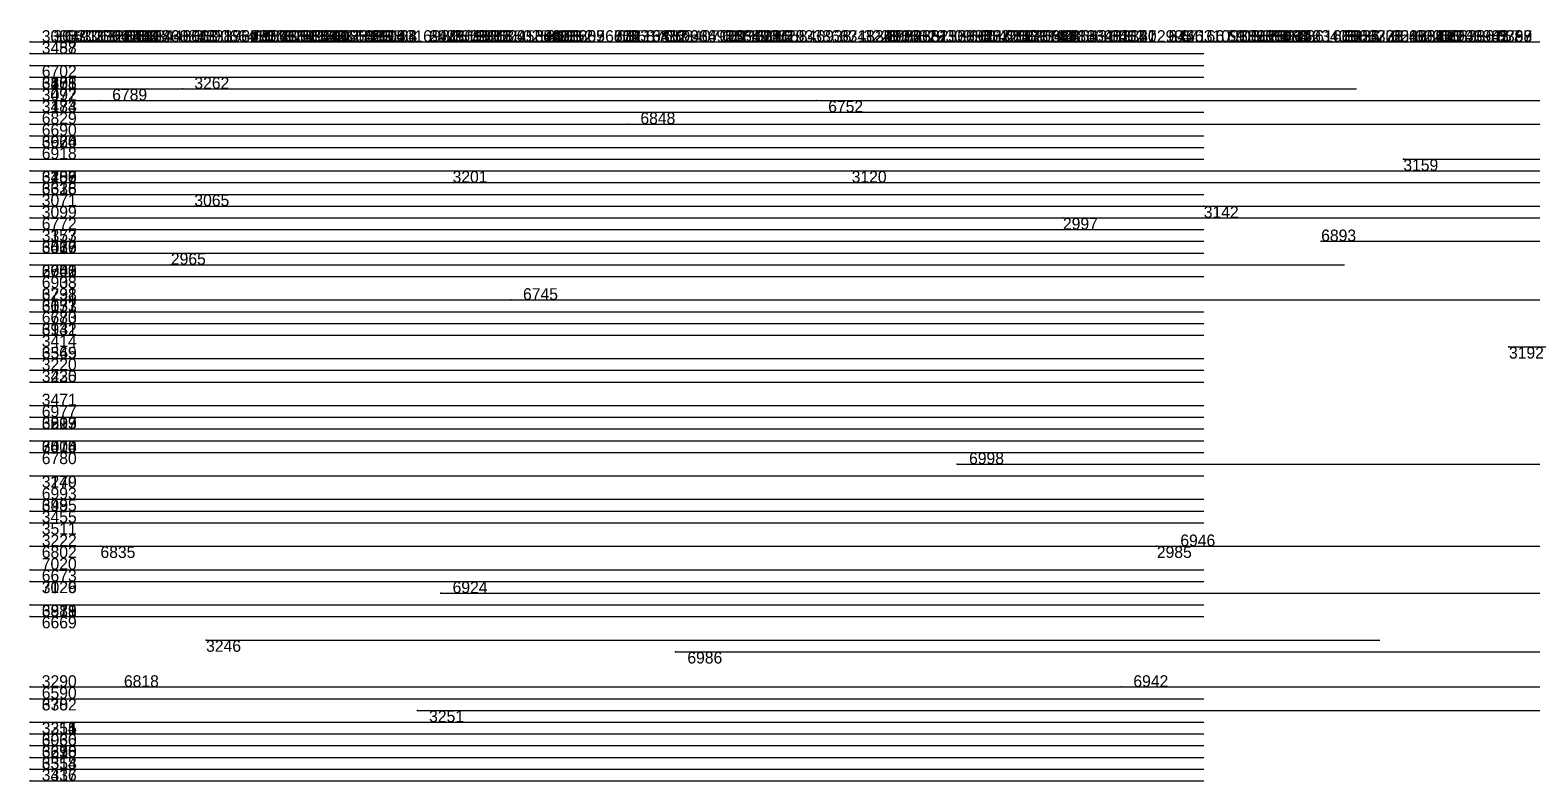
# Model space of a CAD drawing. Extents: x 0 to 1.1, y 0 to 1.
# Drawn here: x 0 to 0.128, y 0.937 to 1.001 of the extents above; entities that cross this region are included whole.
import ezdxf

# ---------------------------------------------------------------- set-up
doc = ezdxf.new("R2010")
doc.units = 0
for name, color, linetype in [('Facilities', 3, 'CONTINUOUS'), ('Normals', 1, 'CONTINUOUS'), ('Source_points', 5, 'CONTINUOUS'), ('Text', 3, 'CONTINUOUS')]:
    doc.layers.add(name, color=color, linetype=linetype)

msp = doc.modelspace()

# ---------------------------------------------------------------- linework, layer by layer
at = {"layer": 'Facilities', "color": 3}
for p in [(0, 1, 0.449), (0, 1, 0.307), (0.001, 1, 0.156), (0.002, 1, 0.208), (0.002, 1, 0.71), (0.004, 1, 0.057), (0.004, 1, 0.858), (0.005, 1, 0.025), (0.005, 1, 0.964), (0.006, 1, 0.435), (0.006, 1, 0.867), (0.007, 1, 0.238), (0.007, 1, 0.449), (0.007, 1, 0.562), (0.007, 1, 0.729), (0.008, 1, 0.125), (0.008, 1, 0.839), (0.009, 1, 0.37), (0.009, 1, 0.402), (0.009, 1, 0.592), (0.011, 1, 0.003), (0.011, 1, 0.952), (0.013, 1, 0.169), (0.013, 1, 0.944), (0.014, 1, 0.327), (0.014, 1, 0.465), (0.015, 1, 0.9), (0.017, 1, 0.163), (0.017, 1, 0.077), (0.017, 1, 0.63), (0.017, 1, 0.886), (0.018, 1, 0.431), (0.018, 1, 0.932), (0.018, 1, 0.859), (0.019, 1, 0.651), (0.019, 1, 0.884), (0.019, 1, 0.771), (0.019, 1, 0.792), (0.02, 1, 0.164), (0.02, 1, 0.405), (0.022, 1, 0.302), (0.022, 1, 0.692), (0.023, 1, 0.219), (0.023, 1, 0.613), (0.023, 1, 0.606), (0.023, 1, 0.904), (0.024, 1, 0.338), (0.024, 1, 0.416), (0.024, 1, 0.854), (0.025, 1, 0.419), (0.026, 1, 0.417), (0.026, 1, 0.714), (0.026, 1, 0.508), (0.027, 1, 0.46), (0.027, 1, 0.633), (0.027, 1, 0.656), (0.027, 1, 0.618), (0.027, 1, 0.565), (0.028, 1, 0.231), (0.028, 1, 0.843), (0.029, 1, 0.077), (0.029, 1, 0.389), (0.029, 1, 0.702), (0.029, 1, 0.791), (0.031, 1, 0.203), (0.033, 1, 0.157), (0.033, 1, 0.349), (0.034, 1, 0.161), (0.034, 1, 0.676), (0.035, 1, 0.885), (0.036, 1, 0.248), (0.036, 1, 0.573), (0.036, 1, 0.595), (0.036, 1, 0.948), (0.037, 1, 0.241), (0.038, 1, 0.286), (0.038, 1, 0.749), (0.038, 1, 0.576), (0.039, 1, 0.246), (0.04, 1, 0.223), (0.042, 1, 0.071), (0.042, 1, 0.383), (0.042, 1, 0.779), (0.043, 1, 0.13), (0.043, 1, 0.494), (0.044, 1, 0.564), (0.045, 1, 0.178), (0.045, 1, 0.335), (0.045, 1, 0.529), (0.045, 1, 0.713), (0.048, 1, 0.517), (0.048, 1, 0.888), (0.049, 1, 0.954), (0.049, 1, 0.933), (0.049, 1, 0.857), (0.05, 1, 0.62), (0.051, 1, 0.095), (0.052, 1, 0.371), (0.052, 1, 0.794), (0.053, 1, 0.515), (0.054, 1, 0.732), (0.055, 1, 0.939), (0.056, 1, 0.501), (0.056, 1, 0.408), (0.057, 1, 0.514), (0.058, 1, 0.817), (0.058, 1, 0.976), (0.059, 1, 0.529), (0.059, 1, 0.523), (0.06, 1, 0.496), (0.06, 1, 0.528), (0.06, 1, 0.705), (0.061, 1, 0.204), (0.061, 1, 0.34), (0.061, 1, 0.362), (0.061, 1, 0.701), (0.062, 1, 0.108), (0.063, 1, 0.037), (0.063, 1, 0.518), (0.064, 1, 0.601), (0.065, 1, 0.377), (0.066, 1, 0.876), (0.068, 1, 0.64), (0.069, 1, 0.315), (0.071, 1, 0.101), (0.071, 1, 0.05), (0.071, 1, 0.014), (0.072, 1, 0.143), (0.072, 1, 0.482), (0.072, 1, 0.815), (0.073, 1, 0.052), (0.073, 1, 0.784), (0.073, 1, 0.84), (0.074, 1, 0.318), (0.074, 1, 0.6), (0.075, 1, 0.438), (0.075, 1, 0.658), (0.076, 1, 0.487), (0.077, 1, 0.072), (0.078, 1, 0.327), (0.078, 1, 0.664), (0.079, 1, 0.976), (0.08, 1, 0.629), (0.081, 1, 0.459), (0.081, 1, 0.531), (0.082, 1, 0.767), (0.082, 1, 0.944), (0.083, 1, 0.567), (0.083, 1, 0.62), (0.083, 1, 0.746), (0.083, 1, 0.945), (0.083, 1, 0.875), (0.084, 1, 0.975), (0.085, 1, 0.868), (0.086, 1, 0.237), (0.087, 1, 0.361), (0.087, 1, 0.254), (0.087, 1, 0.319), (0.087, 1, 0.508), (0.087, 1, 0.762), (0.089, 1, 0.732), (0.09, 1, 0.333), (0.091, 1, 0.205), (0.091, 1, 0.44), (0.092, 1, 0.064), (0.092, 1, 0.594), (0.092, 1, 0.7), (0.093, 1, 0.175), (0.093, 1, 0.388), (0.095, 1, 0.138), (0.097, 1, 0.498), (0.097, 1, 0.585), (0.097, 1, 0.947), (0.099, 1, 0.155), (0.1, 1, 0.952), (0.101, 1, 0.788), (0.102, 1, 0.1), (0.102, 1, 0.845), (0.103, 1, 0.414), (0.103, 1, 0.641), (0.103, 1, 0.571), (0.104, 1, 0.057), (0.104, 1, 0.35), (0.105, 1, 0.189), (0.105, 1, 0.155), (0.105, 1, 0.89), (0.106, 1, 0.471), (0.106, 1, 0.458), (0.107, 1, 0.462), (0.108, 1, 0.777), (0.109, 1, 0.32), (0.11, 1, 0.65), (0.11, 1, 0.83), (0.111, 1, 0.37), (0.111, 1, 0.972), (0.112, 1, 0.357), (0.113, 1, 0.86), (0.114, 1, 0.161), (0.114, 1, 0.494), (0.114, 1, 0.561), (0.115, 1, 0.047), (0.116, 1, 0.202), (0.116, 1, 0.027), (0.116, 1, 0.736), (0.117, 1, 0.108), (0.118, 1, 0.433), (0.118, 1, 0.511), (0.118, 1, 0.8), (0.118, 1, 0.819), (0.119, 1, 0.023), (0.119, 1, 0.531), (0.119, 1, 0.843), (0.12, 1, 0.699), (0.12, 1, 0.976), (0.12, 1, 0.939), (0.121, 1, 0.549), (0.122, 1, 0.994), (0.123, 1, 0.267), (0.123, 1, 0.325), (0.124, 1, 0.326), (0.124, 1, 0.915), (0.124, 1, 0.788), (0.125, 1, 0.283), (0.127, 1, 0.982), (0, 0.999, 0.412), (0, 0.998, 0.742), (0, 0.997, 0.174), (0, 0.997, 0.108), (0, 0.997, 0.38), (0, 0.997, 0.53), (0, 0.997, 0.54), (0, 0.996, 0.232), (0.013, 0.996), (0, 0.995, 0.332), (0, 0.995, 0.399), (0.006, 0.995, 1), (0.067, 0.995, 1), (0, 0.994, 0.114), (0, 0.993, 0.614), (0, 0.993, 0.865), (0.051, 0.993, 1), (0, 0.992, 0.015), (0, 0.992, 0.609), (0, 0.991, 0.903), (0, 0.99, 0.771), (0.117, 0.99), (0, 0.989, 0.2), (0, 0.989, 0.466), (0, 0.989, 0.877), (0, 0.988, 0.23), (0, 0.988, 0.51), (0.036, 0.988), (0.07, 0.989), (0, 0.987, 0.33), (0, 0.987, 0.435), (0, 0.986, 0.209), (0, 0.986, 0.232), (0.014, 0.986), (0.1, 0.986), (0, 0.985, 0.825), (0, 0.984, 0.149), (0.088, 0.985), (0, 0.983, 0.474), (0, 0.983, 0.522), (0.11, 0.983, 1), (0, 0.982, 0.204), (0, 0.982, 0.399), (0, 0.982, 0.368), (0, 0.981, 0.221), (0, 0.981, 0.052), (0, 0.981, 0.517), (0, 0.981, 0.866), (0.012, 0.981), (0, 0.98, 0.534), (0, 0.98, 0.86), (0, 0.98, 0.911), (0, 0.98, 0.984), (0, 0.978, 0.112), (0, 0.978, 0.104), (0, 0.978, 0.855), (0.041, 0.978, 1), (0, 0.977, 0.028), (0, 0.977, 0.056), (0, 0.977, 0.585), (0, 0.977, 0.932), (0, 0.977, 0.868), (0, 0.976, 0.209), (0, 0.976, 0.526), (0, 0.976, 0.802), (0, 0.975, 0.311), (0.126, 0.974), (0, 0.973, 0.366), (0, 0.973, 0.699), (0, 0.972, 0.187), (0, 0.972, 0.192), (0, 0.971, 0.477), (0, 0.969, 0.501), (0, 0.969, 0.8), (0, 0.968, 0.755), (0, 0.967, 0.321), (0, 0.967, 0.843), (0, 0.967, 0.885), (0, 0.966, 0.82), (0, 0.965, 0.504), (0, 0.965, 0.312), (0, 0.965, 0.743), (0, 0.965, 0.857), (0.079, 0.964, 1), (0, 0.963, 0.158), (0, 0.963, 0.125), (0, 0.961, 0.391), (0, 0.961, 0.997), (0, 0.96, 0.397), (0, 0.96, 0.825), (0, 0.959, 0.447), (0, 0.957, 0.011), (0, 0.957, 0.999), (0.006, 0.957, 1), (0.096, 0.957), (0.098, 0.957, 1), (0, 0.955, 0.549), (0, 0.955, 0.857), (0, 0.954, 0.092), (0, 0.954, 0.836), (0.035, 0.953, 1), (0, 0.952, 0.957), (0, 0.952, 0.853), (0, 0.952, 0.779), (0, 0.951, 0.371), (0, 0.951, 0.691), (0.015, 0.949), (0.055, 0.948, 1), (0, 0.945, 0.241), (0, 0.945, 0.663), (0.008, 0.945, 1), (0.093, 0.945, 1), (0, 0.944, 0.486), (0, 0.944, 0.979), (0, 0.942, 0.156), (0, 0.942, 0.204), (0.033, 0.943), (0, 0.941, 0.192), (0, 0.941, 0.287), (0, 0.94, 0.318), (0, 0.94, 0.415), (0, 0.94, 0.736), (0, 0.94, 0.851), (0, 0.939, 0.128), (0, 0.938, 0.345), (0, 0.938, 0.691), (0, 0.937, 0.461), (0, 0.937, 0.487)]:
    msp.add_point(p, dxfattribs=at)
at = {"layer": 'Normals', "color": 1}
for p, q in [((0, 1, 0.449), (0.1, 1, 0.449)), ((0, 1, 0.307), (0.1, 1, 0.307)), ((0.001, 1, 0.156), (0.101, 1, 0.156)), ((0.002, 1, 0.208), (0.102, 1, 0.208)), ((0.002, 1, 0.71), (0.102, 1, 0.71)), ((0.004, 1, 0.057), (0.104, 1, 0.057)), ((0.004, 1, 0.858), (0.104, 1, 0.858)), ((0.005, 1, 0.025), (0.105, 1, 0.025)), ((0.005, 1, 0.964), (0.105, 1, 0.964)), ((0.006, 1, 0.435), (0.106, 1, 0.435)), ((0.006, 1, 0.867), (0.106, 1, 0.867)), ((0.007, 1, 0.238), (0.107, 1, 0.238)), ((0.007, 1, 0.449), (0.108, 1, 0.449)), ((0.007, 1, 0.562), (0.107, 1, 0.562)), ((0.007, 1, 0.729), (0.107, 1, 0.729)), ((0.008, 1, 0.125), (0.108, 1, 0.125)), ((0.008, 1, 0.839), (0.108, 1, 0.839)), ((0.009, 1, 0.37), (0.11, 1, 0.37)), ((0.009, 1, 0.402), (0.109, 1, 0.402)), ((0.009, 1, 0.592), (0.109, 1, 0.592)), ((0.011, 1, 0.003), (0.111, 1, 0.003)), ((0.011, 1, 0.952), (0.111, 1, 0.952)), ((0.013, 1, 0.169), (0.113, 1, 0.169)), ((0.013, 1, 0.944), (0.113, 1, 0.944)), ((0.014, 1, 0.327), (0.114, 1, 0.327)), ((0.014, 1, 0.465), (0.114, 1, 0.465)), ((0.015, 1, 0.9), (0.115, 1, 0.9)), ((0.017, 1, 0.163), (0.117, 1, 0.163)), ((0.017, 1, 0.077), (0.117, 1, 0.077)), ((0.017, 1, 0.63), (0.117, 1, 0.63)), ((0.017, 1, 0.886), (0.117, 1, 0.886)), ((0.018, 1, 0.431), (0.118, 1, 0.431)), ((0.018, 1, 0.932), (0.118, 1, 0.932)), ((0.018, 1, 0.859), (0.119, 1, 0.859)), ((0.019, 1, 0.651), (0.119, 1, 0.651)), ((0.019, 1, 0.884), (0.119, 1, 0.884)), ((0.019, 1, 0.771), (0.119, 1, 0.771)), ((0.019, 1, 0.792), (0.119, 1, 0.792)), ((0.02, 1, 0.164), (0.12, 1, 0.164)), ((0.02, 1, 0.405), (0.12, 1, 0.405)), ((0.022, 1, 0.302), (0.122, 1, 0.302)), ((0.022, 1, 0.692), (0.122, 1, 0.692)), ((0.023, 1, 0.219), (0.123, 1, 0.219)), ((0.023, 1, 0.613), (0.123, 1, 0.613)), ((0.023, 1, 0.606), (0.123, 1, 0.606)), ((0.023, 1, 0.904), (0.123, 1, 0.904)), ((0.024, 1, 0.338), (0.124, 1, 0.338)), ((0.024, 1, 0.416), (0.123, 1, 0.416)), ((0.024, 1, 0.854), (0.124, 1, 0.854)), ((0.025, 1, 0.419), (0.125, 1, 0.419)), ((0.026, 1, 0.417), (0.126, 1, 0.417)), ((0.026, 1, 0.714), (0.126, 1, 0.714)), ((0.026, 1, 0.508), (0.126, 1, 0.508)), ((0.027, 1, 0.46), (0.127, 1, 0.46)), ((0.027, 1, 0.633), (0.127, 1, 0.633)), ((0.027, 1, 0.656), (0.127, 1, 0.656)), ((0.027, 1, 0.618), (0.127, 1, 0.618)), ((0.027, 1, 0.565), (0.127, 1, 0.565)), ((0.028, 1, 0.231), (0.128, 1, 0.231)), ((0.028, 1, 0.843), (0.128, 1, 0.843)), ((0.029, 1, 0.077), (0.129, 1, 0.077)), ((0.029, 1, 0.389), (0.129, 1, 0.389)), ((0.029, 1, 0.702), (0.129, 1, 0.702)), ((0.029, 1, 0.791), (0.129, 1, 0.791)), ((0.031, 1, 0.203), (0.131, 1, 0.203)), ((0.033, 1, 0.157), (0.133, 1, 0.157)), ((0.033, 1, 0.349), (0.133, 1, 0.349)), ((0.034, 1, 0.161), (0.134, 1, 0.161)), ((0.034, 1, 0.676), (0.134, 1, 0.676)), ((0.035, 1, 0.885), (0.135, 1, 0.885)), ((0.036, 1, 0.248), (0.136, 1, 0.248)), ((0.036, 1, 0.573), (0.136, 1, 0.573)), ((0.036, 1, 0.595), (0.136, 1, 0.595)), ((0.036, 1, 0.948), (0.137, 1, 0.948)), ((0.037, 1, 0.241), (0.137, 1, 0.241)), ((0.038, 1, 0.286), (0.138, 1, 0.286)), ((0.038, 1, 0.749), (0.138, 1, 0.749)), ((0.038, 1, 0.576), (0.138, 1, 0.576)), ((0.039, 1, 0.246), (0.139, 1, 0.246)), ((0.04, 1, 0.223), (0.14, 1, 0.223)), ((0.042, 1, 0.071), (0.142, 1, 0.071)), ((0.042, 1, 0.383), (0.142, 1, 0.383)), ((0.042, 1, 0.779), (0.142, 1, 0.779)), ((0.043, 1, 0.13), (0.143, 1, 0.13)), ((0.043, 1, 0.494), (0.144, 1, 0.494)), ((0.044, 1, 0.564), (0.144, 1, 0.564)), ((0.045, 1, 0.178), (0.145, 1, 0.178)), ((0.045, 1, 0.335), (0.145, 1, 0.335)), ((0.045, 1, 0.529), (0.145, 1, 0.529)), ((0.045, 1, 0.713), (0.145, 1, 0.713)), ((0.048, 1, 0.517), (0.148, 1, 0.517)), ((0.048, 1, 0.888), (0.148, 1, 0.888)), ((0.049, 1, 0.954), (0.149, 1, 0.954)), ((0.049, 1, 0.933), (0.149, 1, 0.933)), ((0.049, 1, 0.857), (0.149, 1, 0.857)), ((0.05, 1, 0.62), (0.15, 1, 0.62)), ((0.051, 1, 0.095), (0.151, 1, 0.095)), ((0.052, 1, 0.371), (0.152, 1, 0.371)), ((0.052, 1, 0.794), (0.152, 1, 0.794)), ((0.053, 1, 0.515), (0.153, 1, 0.515)), ((0.054, 1, 0.732), (0.154, 1, 0.732)), ((0.055, 1, 0.939), (0.155, 1, 0.939)), ((0.056, 1, 0.501), (0.156, 1, 0.501)), ((0.056, 1, 0.408), (0.156, 1, 0.408)), ((0.057, 1, 0.514), (0.157, 1, 0.514)), ((0.058, 1, 0.817), (0.158, 1, 0.817)), ((0.058, 1, 0.976), (0.158, 1, 0.976)), ((0.059, 1, 0.529), (0.159, 1, 0.529)), ((0.059, 1, 0.523), (0.159, 1, 0.523)), ((0.06, 1, 0.496), (0.16, 1, 0.496)), ((0.06, 1, 0.528), (0.16, 1, 0.528)), ((0.06, 1, 0.705), (0.16, 1, 0.705)), ((0.061, 1, 0.204), (0.162, 1, 0.204)), ((0.061, 1, 0.34), (0.161, 1, 0.34)), ((0.061, 1, 0.362), (0.161, 1, 0.362)), ((0.061, 1, 0.701), (0.161, 1, 0.701)), ((0.062, 1, 0.108), (0.162, 1, 0.108)), ((0.063, 1, 0.037), (0.163, 1, 0.037)), ((0.063, 1, 0.518), (0.163, 1, 0.518)), ((0.064, 1, 0.601), (0.164, 1, 0.601)), ((0.065, 1, 0.377), (0.165, 1, 0.377)), ((0.066, 1, 0.876), (0.166, 1, 0.876)), ((0.068, 1, 0.64), (0.168, 1, 0.64)), ((0.069, 1, 0.315), (0.169, 1, 0.315)), ((0.071, 1, 0.101), (0.171, 1, 0.101)), ((0.071, 1, 0.05), (0.171, 1, 0.05)), ((0.071, 1, 0.014), (0.171, 1, 0.014)), ((0.072, 1, 0.143), (0.172, 1, 0.143)), ((0.072, 1, 0.482), (0.172, 1, 0.482)), ((0.072, 1, 0.815), (0.172, 1, 0.815)), ((0.073, 1, 0.052), (0.173, 1, 0.052)), ((0.073, 1, 0.784), (0.173, 1, 0.784)), ((0.073, 1, 0.84), (0.173, 1, 0.84)), ((0.074, 1, 0.318), (0.174, 1, 0.318)), ((0.074, 1, 0.6), (0.174, 1, 0.6)), ((0.075, 1, 0.438), (0.175, 1, 0.438)), ((0.075, 1, 0.658), (0.175, 1, 0.658)), ((0.076, 1, 0.487), (0.176, 1, 0.487)), ((0.077, 1, 0.072), (0.177, 1, 0.072)), ((0.078, 1, 0.327), (0.178, 1, 0.327)), ((0.078, 1, 0.664), (0.178, 1, 0.664)), ((0.079, 1, 0.976), (0.179, 1, 0.976)), ((0.08, 1, 0.629), (0.18, 1, 0.629)), ((0.081, 1, 0.459), (0.181, 1, 0.459)), ((0.081, 1, 0.531), (0.181, 1, 0.531)), ((0.082, 1, 0.767), (0.182, 1, 0.767)), ((0.082, 1, 0.944), (0.182, 1, 0.944)), ((0.083, 1, 0.567), (0.183, 1, 0.567)), ((0.083, 1, 0.62), (0.183, 1, 0.62)), ((0.083, 1, 0.746), (0.183, 1, 0.746)), ((0.083, 1, 0.945), (0.183, 1, 0.945)), ((0.083, 1, 0.875), (0.183, 1, 0.875)), ((0.084, 1, 0.975), (0.184, 1, 0.975)), ((0.085, 1, 0.868), (0.185, 1, 0.868)), ((0.086, 1, 0.237), (0.186, 1, 0.237)), ((0.087, 1, 0.361), (0.187, 1, 0.361)), ((0.087, 1, 0.254), (0.187, 1, 0.254)), ((0.087, 1, 0.319), (0.187, 1, 0.319)), ((0.087, 1, 0.508), (0.187, 1, 0.508)), ((0.087, 1, 0.762), (0.187, 1, 0.762)), ((0.089, 1, 0.732), (0.19, 1, 0.732)), ((0.09, 1, 0.333), (0.19, 1, 0.333)), ((0.091, 1, 0.205), (0.191, 1, 0.205)), ((0.091, 1, 0.44), (0.191, 1, 0.44)), ((0.092, 1, 0.064), (0.192, 1, 0.064)), ((0.092, 1, 0.594), (0.192, 1, 0.594)), ((0.092, 1, 0.7), (0.192, 1, 0.7)), ((0.093, 1, 0.175), (0.193, 1, 0.175)), ((0.093, 1, 0.388), (0.193, 1, 0.388)), ((0.095, 1, 0.138), (0.195, 1, 0.138)), ((0.097, 1, 0.498), (0.197, 1, 0.498)), ((0.097, 1, 0.585), (0.197, 1, 0.585)), ((0.097, 1, 0.947), (0.197, 1, 0.947)), ((0.099, 1, 0.155), (0.199, 1, 0.155)), ((0.1, 1, 0.952), (0.2, 1, 0.952)), ((0.101, 1, 0.788), (0.201, 1, 0.788)), ((0.102, 1, 0.1), (0.202, 1, 0.1)), ((0.102, 1, 0.845), (0.202, 1, 0.845)), ((0.103, 1, 0.414), (0.203, 1, 0.414)), ((0.103, 1, 0.641), (0.203, 1, 0.641)), ((0.103, 1, 0.571), (0.203, 1, 0.571)), ((0.104, 1, 0.057), (0.204, 1, 0.057)), ((0.104, 1, 0.35), (0.205, 1, 0.35)), ((0.105, 1, 0.189), (0.205, 1, 0.189)), ((0.105, 1, 0.155), (0.205, 1, 0.155)), ((0.105, 1, 0.89), (0.206, 1, 0.89)), ((0.106, 1, 0.471), (0.206, 1, 0.471)), ((0.106, 1, 0.458), (0.207, 1, 0.458)), ((0.107, 1, 0.462), (0.207, 1, 0.462)), ((0.108, 1, 0.777), (0.208, 1, 0.777)), ((0.109, 1, 0.32), (0.209, 1, 0.32)), ((0.11, 1, 0.65), (0.21, 1, 0.65)), ((0.11, 1, 0.83), (0.21, 1, 0.83)), ((0.111, 1, 0.37), (0.211, 1, 0.37)), ((0.111, 1, 0.972), (0.211, 1, 0.972)), ((0.112, 1, 0.357), (0.212, 1, 0.357)), ((0.113, 1, 0.86), (0.213, 1, 0.86)), ((0.114, 1, 0.161), (0.214, 1, 0.161)), ((0.114, 1, 0.494), (0.214, 1, 0.494)), ((0.114, 1, 0.561), (0.214, 1, 0.561)), ((0.115, 1, 0.047), (0.215, 1, 0.047)), ((0.116, 1, 0.202), (0.216, 1, 0.202)), ((0.116, 1, 0.027), (0.216, 1, 0.027)), ((0.116, 1, 0.736), (0.216, 1, 0.736)), ((0.117, 1, 0.108), (0.217, 1, 0.108)), ((0.118, 1, 0.433), (0.218, 1, 0.433)), ((0.118, 1, 0.511), (0.218, 1, 0.511)), ((0.118, 1, 0.8), (0.218, 1, 0.8)), ((0.118, 1, 0.819), (0.218, 1, 0.819)), ((0.119, 1, 0.023), (0.219, 1, 0.023)), ((0.119, 1, 0.531), (0.219, 1, 0.531)), ((0.119, 1, 0.843), (0.219, 1, 0.843)), ((0.12, 1, 0.699), (0.22, 1, 0.699)), ((0.12, 1, 0.976), (0.22, 1, 0.976)), ((0.12, 1, 0.939), (0.22, 1, 0.939)), ((0.121, 1, 0.549), (0.221, 1, 0.549)), ((0.122, 1, 0.994), (0.222, 1, 0.994)), ((0.123, 1, 0.267), (0.223, 1, 0.267)), ((0.123, 1, 0.325), (0.223, 1, 0.325)), ((0.124, 1, 0.326), (0.224, 1, 0.326)), ((0.124, 1, 0.915), (0.224, 1, 0.915)), ((0.124, 1, 0.788), (0.224, 1, 0.788)), ((0.125, 1, 0.283), (0.225, 1, 0.283)), ((0.127, 1, 0.982), (0.227, 1, 0.982)), ((0, 0.999, 0.412), (0.1, 0.999, 0.412)), ((0, 0.998, 0.742), (0.1, 0.998, 0.742)), ((0, 0.997, 0.174), (0.1, 0.997, 0.174)), ((0, 0.997, 0.108), (0.1, 0.997, 0.108)), ((0, 0.997, 0.38), (0.1, 0.997, 0.38)), ((0, 0.997, 0.53), (0.1, 0.997, 0.53)), ((0, 0.997, 0.54), (0.1, 0.997, 0.54)), ((0, 0.996, 0.232), (0.1, 0.996, 0.232)), ((0.013, 0.996), (0.113, 0.996)), ((0, 0.995, 0.332), (0.1, 0.995, 0.332)), ((0, 0.995, 0.399), (0.1, 0.995, 0.399)), ((0.006, 0.995, 1), (0.106, 0.995, 1)), ((0.067, 0.995, 1), (0.167, 0.995, 1)), ((0, 0.994, 0.114), (0.1, 0.994, 0.114)), ((0, 0.993, 0.614), (0.1, 0.993, 0.614)), ((0, 0.993, 0.865), (0.1, 0.993, 0.865)), ((0.051, 0.993, 1), (0.151, 0.993, 1)), ((0, 0.992, 0.015), (0.1, 0.992, 0.015)), ((0, 0.992, 0.609), (0.1, 0.992, 0.609)), ((0, 0.991, 0.903), (0.1, 0.991, 0.903)), ((0, 0.99, 0.771), (0.1, 0.99, 0.771)), ((0.117, 0.99), (0.217, 0.99)), ((0, 0.989, 0.2), (0.1, 0.989, 0.2)), ((0, 0.989, 0.466), (0.1, 0.989, 0.466)), ((0, 0.989, 0.877), (0.1, 0.989, 0.877)), ((0, 0.988, 0.23), (0.1, 0.988, 0.23)), ((0, 0.988, 0.51), (0.1, 0.988, 0.51)), ((0.036, 0.988), (0.136, 0.988)), ((0.07, 0.989), (0.17, 0.989)), ((0, 0.987, 0.33), (0.1, 0.987, 0.33)), ((0, 0.987, 0.435), (0.1, 0.987, 0.435)), ((0, 0.986, 0.209), (0.1, 0.986, 0.209)), ((0, 0.986, 0.232), (0.1, 0.986, 0.232)), ((0.014, 0.986), (0.114, 0.986)), ((0.1, 0.986), (0.2, 0.986)), ((0, 0.985, 0.825), (0.1, 0.985, 0.825)), ((0, 0.984, 0.149), (0.1, 0.984, 0.149)), ((0.088, 0.985), (0.188, 0.985)), ((0, 0.983, 0.474), (0.1, 0.983, 0.474)), ((0, 0.983, 0.522), (0.1, 0.983, 0.522)), ((0.11, 0.983, 1), (0.21, 0.983, 1)), ((0, 0.982, 0.204), (0.1, 0.982, 0.204)), ((0, 0.982, 0.399), (0.1, 0.982, 0.399)), ((0, 0.982, 0.368), (0.1, 0.982, 0.368)), ((0, 0.981, 0.221), (0.1, 0.981, 0.221)), ((0, 0.981, 0.052), (0.1, 0.981, 0.052)), ((0, 0.981, 0.517), (0.1, 0.981, 0.517)), ((0, 0.981, 0.866), (0.1, 0.981, 0.866)), ((0.012, 0.981), (0.112, 0.981)), ((0, 0.98, 0.534), (0.1, 0.98, 0.534)), ((0, 0.98, 0.86), (0.1, 0.98, 0.86)), ((0, 0.98, 0.911), (0.1, 0.98, 0.911)), ((0, 0.98, 0.984), (0.1, 0.98, 0.984)), ((0, 0.978, 0.112), (0.1, 0.978, 0.112)), ((0, 0.978, 0.104), (0.1, 0.978, 0.104)), ((0, 0.978, 0.855), (0.1, 0.978, 0.855)), ((0.041, 0.978, 1), (0.141, 0.978, 1)), ((0, 0.977, 0.028), (0.1, 0.977, 0.028)), ((0, 0.977, 0.056), (0.1, 0.977, 0.056)), ((0, 0.977, 0.585), (0.1, 0.977, 0.585)), ((0, 0.977, 0.932), (0.1, 0.977, 0.932)), ((0, 0.977, 0.868), (0.1, 0.977, 0.868)), ((0, 0.976, 0.209), (0.1, 0.976, 0.209)), ((0, 0.976, 0.526), (0.1, 0.976, 0.526)), ((0, 0.976, 0.802), (0.1, 0.976, 0.802)), ((0, 0.975, 0.311), (0.1, 0.975, 0.311)), ((0.126, 0.974), (0.226, 0.974)), ((0, 0.973, 0.366), (0.1, 0.973, 0.366)), ((0, 0.973, 0.699), (0.1, 0.973, 0.699)), ((0, 0.972, 0.187), (0.1, 0.972, 0.187)), ((0, 0.972, 0.192), (0.1, 0.972, 0.192)), ((0, 0.971, 0.477), (0.1, 0.971, 0.477)), ((0, 0.969, 0.501), (0.1, 0.969, 0.501)), ((0, 0.969, 0.8), (0.1, 0.969, 0.8)), ((0, 0.968, 0.755), (0.1, 0.968, 0.755)), ((0, 0.967, 0.321), (0.1, 0.967, 0.321)), ((0, 0.967, 0.843), (0.1, 0.967, 0.843)), ((0, 0.967, 0.885), (0.1, 0.967, 0.885)), ((0, 0.966, 0.82), (0.1, 0.966, 0.82)), ((0, 0.965, 0.504), (0.1, 0.965, 0.504)), ((0, 0.965, 0.312), (0.1, 0.965, 0.312)), ((0, 0.965, 0.743), (0.1, 0.965, 0.743)), ((0, 0.965, 0.857), (0.1, 0.965, 0.857)), ((0.079, 0.964, 1), (0.179, 0.964, 1)), ((0, 0.963, 0.158), (0.1, 0.963, 0.158)), ((0, 0.963, 0.125), (0.1, 0.963, 0.125)), ((0, 0.961, 0.391), (0.1, 0.961, 0.391)), ((0, 0.961, 0.997), (0.1, 0.961, 0.997)), ((0, 0.96, 0.397), (0.1, 0.96, 0.397)), ((0, 0.96, 0.825), (0.1, 0.96, 0.825)), ((0, 0.959, 0.447), (0.1, 0.959, 0.447)), ((0, 0.957, 0.011), (0.1, 0.957, 0.011)), ((0, 0.957, 0.999), (0.1, 0.957, 0.999)), ((0.006, 0.957, 1), (0.106, 0.957, 1)), ((0.096, 0.957), (0.196, 0.957)), ((0.098, 0.957, 1), (0.198, 0.957, 1)), ((0, 0.955, 0.549), (0.1, 0.955, 0.549)), ((0, 0.955, 0.857), (0.1, 0.955, 0.857)), ((0, 0.954, 0.092), (0.1, 0.954, 0.092)), ((0, 0.954, 0.836), (0.1, 0.954, 0.836)), ((0.035, 0.953, 1), (0.135, 0.953, 1)), ((0, 0.952, 0.957), (0.1, 0.952, 0.957)), ((0, 0.952, 0.853), (0.1, 0.952, 0.853)), ((0, 0.952, 0.779), (0.1, 0.952, 0.779)), ((0, 0.951, 0.371), (0.1, 0.951, 0.371)), ((0, 0.951, 0.691), (0.1, 0.951, 0.691)), ((0.015, 0.949), (0.115, 0.949)), ((0.055, 0.948, 1), (0.155, 0.948, 1)), ((0, 0.945, 0.241), (0.1, 0.945, 0.241)), ((0, 0.945, 0.663), (0.1, 0.945, 0.663)), ((0.008, 0.945, 1), (0.108, 0.945, 1)), ((0.093, 0.945, 1), (0.193, 0.945, 1)), ((0, 0.944, 0.486), (0.1, 0.944, 0.486)), ((0, 0.944, 0.979), (0.1, 0.944, 0.979)), ((0, 0.942, 0.156), (0.1, 0.942, 0.156)), ((0, 0.942, 0.204), (0.1, 0.942, 0.204)), ((0.033, 0.943), (0.133, 0.943)), ((0, 0.941, 0.192), (0.1, 0.941, 0.192)), ((0, 0.941, 0.287), (0.1, 0.941, 0.287)), ((0, 0.94, 0.318), (0.1, 0.94, 0.318)), ((0, 0.94, 0.415), (0.1, 0.94, 0.415)), ((0, 0.94, 0.736), (0.1, 0.94, 0.736)), ((0, 0.94, 0.851), (0.1, 0.94, 0.851)), ((0, 0.939, 0.128), (0.1, 0.939, 0.128)), ((0, 0.938, 0.345), (0.1, 0.938, 0.345)), ((0, 0.938, 0.691), (0.1, 0.938, 0.691)), ((0, 0.937, 0.461), (0.1, 0.937, 0.461)), ((0, 0.937, 0.487), (0.1, 0.937, 0.487))]:
    msp.add_line(p, q, dxfattribs=at)
at = {"layer": 'Source_points', "color": 5}
for p in [(0, 1, 0.449), (0, 1, 0.307), (0.001, 1, 0.156), (0.002, 1, 0.208), (0.002, 1, 0.71), (0.004, 1, 0.057), (0.004, 1, 0.858), (0.005, 1, 0.025), (0.005, 1, 0.964), (0.006, 1, 0.435), (0.006, 1, 0.867), (0.007, 1, 0.238), (0.007, 1, 0.449), (0.007, 1, 0.562), (0.007, 1, 0.729), (0.008, 1, 0.125), (0.008, 1, 0.839), (0.009, 1, 0.37), (0.009, 1, 0.402), (0.009, 1, 0.592), (0.011, 1, 0.003), (0.011, 1, 0.952), (0.013, 1, 0.169), (0.013, 1, 0.944), (0.014, 1, 0.327), (0.014, 1, 0.465), (0.015, 1, 0.9), (0.017, 1, 0.163), (0.017, 1, 0.077), (0.017, 1, 0.63), (0.017, 1, 0.886), (0.018, 1, 0.431), (0.018, 1, 0.932), (0.018, 1, 0.859), (0.019, 1, 0.651), (0.019, 1, 0.884), (0.019, 1, 0.771), (0.019, 1, 0.792), (0.02, 1, 0.164), (0.02, 1, 0.405), (0.022, 1, 0.302), (0.022, 1, 0.692), (0.023, 1, 0.219), (0.023, 1, 0.613), (0.023, 1, 0.606), (0.023, 1, 0.904), (0.024, 1, 0.338), (0.024, 1, 0.416), (0.024, 1, 0.854), (0.025, 1, 0.419), (0.026, 1, 0.417), (0.026, 1, 0.714), (0.026, 1, 0.508), (0.027, 1, 0.46), (0.027, 1, 0.633), (0.027, 1, 0.656), (0.027, 1, 0.618), (0.027, 1, 0.565), (0.028, 1, 0.231), (0.028, 1, 0.843), (0.029, 1, 0.077), (0.029, 1, 0.389), (0.029, 1, 0.702), (0.029, 1, 0.791), (0.031, 1, 0.203), (0.033, 1, 0.157), (0.033, 1, 0.349), (0.034, 1, 0.161), (0.034, 1, 0.676), (0.035, 1, 0.885), (0.036, 1, 0.248), (0.036, 1, 0.573), (0.036, 1, 0.595), (0.036, 1, 0.948), (0.037, 1, 0.241), (0.038, 1, 0.286), (0.038, 1, 0.749), (0.038, 1, 0.576), (0.039, 1, 0.246), (0.04, 1, 0.223), (0.042, 1, 0.071), (0.042, 1, 0.383), (0.042, 1, 0.779), (0.043, 1, 0.13), (0.043, 1, 0.494), (0.044, 1, 0.564), (0.045, 1, 0.178), (0.045, 1, 0.335), (0.045, 1, 0.529), (0.045, 1, 0.713), (0.048, 1, 0.517), (0.048, 1, 0.888), (0.049, 1, 0.954), (0.049, 1, 0.933), (0.049, 1, 0.857), (0.05, 1, 0.62), (0.051, 1, 0.095), (0.052, 1, 0.371), (0.052, 1, 0.794), (0.053, 1, 0.515), (0.054, 1, 0.732), (0.055, 1, 0.939), (0.056, 1, 0.501), (0.056, 1, 0.408), (0.057, 1, 0.514), (0.058, 1, 0.817), (0.058, 1, 0.976), (0.059, 1, 0.529), (0.059, 1, 0.523), (0.06, 1, 0.496), (0.06, 1, 0.528), (0.06, 1, 0.705), (0.061, 1, 0.204), (0.061, 1, 0.34), (0.061, 1, 0.362), (0.061, 1, 0.701), (0.062, 1, 0.108), (0.063, 1, 0.037), (0.063, 1, 0.518), (0.064, 1, 0.601), (0.065, 1, 0.377), (0.066, 1, 0.876), (0.068, 1, 0.64), (0.069, 1, 0.315), (0.071, 1, 0.101), (0.071, 1, 0.05), (0.071, 1, 0.014), (0.072, 1, 0.143), (0.072, 1, 0.482), (0.072, 1, 0.815), (0.073, 1, 0.052), (0.073, 1, 0.784), (0.073, 1, 0.84), (0.074, 1, 0.318), (0.074, 1, 0.6), (0.075, 1, 0.438), (0.075, 1, 0.658), (0.076, 1, 0.487), (0.077, 1, 0.072), (0.078, 1, 0.327), (0.078, 1, 0.664), (0.079, 1, 0.976), (0.08, 1, 0.629), (0.081, 1, 0.459), (0.081, 1, 0.531), (0.082, 1, 0.767), (0.082, 1, 0.944), (0.083, 1, 0.567), (0.083, 1, 0.62), (0.083, 1, 0.746), (0.083, 1, 0.945), (0.083, 1, 0.875), (0.084, 1, 0.975), (0.085, 1, 0.868), (0.086, 1, 0.237), (0.087, 1, 0.361), (0.087, 1, 0.254), (0.087, 1, 0.319), (0.087, 1, 0.508), (0.087, 1, 0.762), (0.089, 1, 0.732), (0.09, 1, 0.333), (0.091, 1, 0.205), (0.091, 1, 0.44), (0.092, 1, 0.064), (0.092, 1, 0.594), (0.092, 1, 0.7), (0.093, 1, 0.175), (0.093, 1, 0.388), (0.095, 1, 0.138), (0.097, 1, 0.498), (0.097, 1, 0.585), (0.097, 1, 0.947), (0.099, 1, 0.155), (0.1, 1, 0.952), (0.101, 1, 0.788), (0.102, 1, 0.1), (0.102, 1, 0.845), (0.103, 1, 0.414), (0.103, 1, 0.641), (0.103, 1, 0.571), (0.104, 1, 0.057), (0.104, 1, 0.35), (0.105, 1, 0.189), (0.105, 1, 0.155), (0.105, 1, 0.89), (0.106, 1, 0.471), (0.106, 1, 0.458), (0.107, 1, 0.462), (0.108, 1, 0.777), (0.109, 1, 0.32), (0.11, 1, 0.65), (0.11, 1, 0.83), (0.111, 1, 0.37), (0.111, 1, 0.972), (0.112, 1, 0.357), (0.113, 1, 0.86), (0.114, 1, 0.161), (0.114, 1, 0.494), (0.114, 1, 0.561), (0.115, 1, 0.047), (0.116, 1, 0.202), (0.116, 1, 0.027), (0.116, 1, 0.736), (0.117, 1, 0.108), (0.118, 1, 0.433), (0.118, 1, 0.511), (0.118, 1, 0.8), (0.118, 1, 0.819), (0.119, 1, 0.023), (0.119, 1, 0.531), (0.119, 1, 0.843), (0.12, 1, 0.699), (0.12, 1, 0.976), (0.12, 1, 0.939), (0.121, 1, 0.549), (0.122, 1, 0.994), (0.123, 1, 0.267), (0.123, 1, 0.325), (0.124, 1, 0.326), (0.124, 1, 0.915), (0.124, 1, 0.788), (0.125, 1, 0.283), (0.127, 1, 0.982), (0, 0.999, 0.412), (0, 0.998, 0.742), (0, 0.997, 0.174), (0, 0.997, 0.108), (0, 0.997, 0.38), (0, 0.997, 0.53), (0, 0.997, 0.54), (0, 0.996, 0.232), (0.013, 0.996), (0, 0.995, 0.332), (0, 0.995, 0.399), (0.006, 0.995, 1), (0.067, 0.995, 1), (0, 0.994, 0.114), (0, 0.993, 0.614), (0, 0.993, 0.865), (0.051, 0.993, 1), (0, 0.992, 0.015), (0, 0.992, 0.609), (0, 0.991, 0.903), (0, 0.99, 0.771), (0.117, 0.99), (0, 0.989, 0.2), (0, 0.989, 0.466), (0, 0.989, 0.877), (0, 0.988, 0.23), (0, 0.988, 0.51), (0.036, 0.988), (0.07, 0.989), (0, 0.987, 0.33), (0, 0.987, 0.435), (0, 0.986, 0.209), (0, 0.986, 0.232), (0.014, 0.986), (0.1, 0.986), (0, 0.985, 0.825), (0, 0.984, 0.149), (0.088, 0.985), (0, 0.983, 0.474), (0, 0.983, 0.522), (0.11, 0.983, 1), (0, 0.982, 0.204), (0, 0.982, 0.399), (0, 0.982, 0.368), (0, 0.981, 0.221), (0, 0.981, 0.052), (0, 0.981, 0.517), (0, 0.981, 0.866), (0.012, 0.981), (0, 0.98, 0.534), (0, 0.98, 0.86), (0, 0.98, 0.911), (0, 0.98, 0.984), (0, 0.978, 0.112), (0, 0.978, 0.104), (0, 0.978, 0.855), (0.041, 0.978, 1), (0, 0.977, 0.028), (0, 0.977, 0.056), (0, 0.977, 0.585), (0, 0.977, 0.932), (0, 0.977, 0.868), (0, 0.976, 0.209), (0, 0.976, 0.526), (0, 0.976, 0.802), (0, 0.975, 0.311), (0.126, 0.974), (0, 0.973, 0.366), (0, 0.973, 0.699), (0, 0.972, 0.187), (0, 0.972, 0.192), (0, 0.971, 0.477), (0, 0.969, 0.501), (0, 0.969, 0.8), (0, 0.968, 0.755), (0, 0.967, 0.321), (0, 0.967, 0.843), (0, 0.967, 0.885), (0, 0.966, 0.82), (0, 0.965, 0.504), (0, 0.965, 0.312), (0, 0.965, 0.743), (0, 0.965, 0.857), (0.079, 0.964, 1), (0, 0.963, 0.158), (0, 0.963, 0.125), (0, 0.961, 0.391), (0, 0.961, 0.997), (0, 0.96, 0.397), (0, 0.96, 0.825), (0, 0.959, 0.447), (0, 0.957, 0.011), (0, 0.957, 0.999), (0.006, 0.957, 1), (0.096, 0.957), (0.098, 0.957, 1), (0, 0.955, 0.549), (0, 0.955, 0.857), (0, 0.954, 0.092), (0, 0.954, 0.836), (0.035, 0.953, 1), (0, 0.952, 0.957), (0, 0.952, 0.853), (0, 0.952, 0.779), (0, 0.951, 0.371), (0, 0.951, 0.691), (0.015, 0.949), (0.055, 0.948, 1), (0, 0.945, 0.241), (0, 0.945, 0.663), (0.008, 0.945, 1), (0.093, 0.945, 1), (0, 0.944, 0.486), (0, 0.944, 0.979), (0, 0.942, 0.156), (0, 0.942, 0.204), (0.033, 0.943), (0, 0.941, 0.192), (0, 0.941, 0.287), (0, 0.94, 0.318), (0, 0.94, 0.415), (0, 0.94, 0.736), (0, 0.94, 0.851), (0, 0.939, 0.128), (0, 0.938, 0.345), (0, 0.938, 0.691), (0, 0.937, 0.461), (0, 0.937, 0.487)]:
    msp.add_point(p, dxfattribs=at)

# ---------------------------------------------------------------- texts
at = {"layer": 'Text', "color": 3}
for s, p in [('3005', (0.001, 1, 0.156)), ('3380', (0.001, 1, 0.449)), ('3049', (0.002, 1, 0.208)), ('6530', (0.003, 1, 0.71)), ('3023', (0.004, 1, 0.057)), ('7033', (0.004, 1, 0.858)), ('3032', (0.005, 1, 0.025)), ('6851', (0.006, 1, 0.964)), ('6856', (0.006, 1, 0.867)), ('3110', (0.007, 1, 0.238)), ('3428', (0.007, 1, 0.435)), ('6628', (0.007, 1, 0.562)), ('3404', (0.008, 1, 0.449)), ('2982', (0.008, 1, 0.125)), ('6640', (0.008, 1, 0.729)), ('3418', (0.009, 1, 0.402)), ('6534', (0.009, 1, 0.592)), ('6907', (0.009, 1, 0.839)), ('3344', (0.01, 1, 0.37)), ('3087', (0.012, 1, 0.003)), ('6884', (0.012, 1, 0.952)), ('3018', (0.013, 1, 0.169)), ('6863', (0.013, 1, 0.944)), ('3500', (0.014, 1, 0.465)), ('3317', (0.015, 1, 0.327)), ('6889', (0.015, 1, 0.9)), ('6641', (0.017, 1, 0.63)), ('3095', (0.018, 1, 0.163)), ('3276', (0.018, 1, 0.077)), ('3460', (0.018, 1, 0.431)), ('6777', (0.018, 1, 0.932)), ('6781', (0.018, 1, 0.886)), ('6580', (0.019, 1, 0.651)), ('6784', (0.019, 1, 0.859)), ('6787', (0.019, 1, 0.771)), ('6909', (0.019, 1, 0.792)), ('6739', (0.02, 1, 0.884)), ('3022', (0.021, 1, 0.164)), ('3328', (0.021, 1, 0.405)), ('3399', (0.022, 1, 0.302)), ('6649', (0.022, 1, 0.692)), ('3212', (0.023, 1, 0.219)), ('6688', (0.023, 1, 0.606)), ('3494', (0.024, 1, 0.416)), ('6643', (0.024, 1, 0.613)), ('6729', (0.024, 1, 0.904)), ('6810', (0.024, 1, 0.854)), ('3308', (0.025, 1, 0.419)), ('3442', (0.025, 1, 0.338)), ('3327', (0.026, 1, 0.417)), ('6568', (0.027, 1, 0.633)), ('6583', (0.027, 1, 0.714)), ('6622', (0.027, 1, 0.565)), ('6682', (0.027, 1, 0.508)), ('3419', (0.028, 1, 0.46)), ('6570', (0.028, 1, 0.656)), ('6593', (0.028, 1, 0.618)), ('3117', (0.029, 1, 0.231)), ('3504', (0.029, 1, 0.389)), ('6906', (0.029, 1, 0.791)), ('7028', (0.029, 1, 0.843)), ('3158', (0.03, 1, 0.077)), ('6594', (0.03, 1, 0.702)), ('3169', (0.032, 1, 0.203)), ('3499', (0.034, 1, 0.349)), ('2973', (0.034, 1, 0.157)), ('6521', (0.034, 1, 0.676)), ('3051', (0.035, 1, 0.161)), ('3073', (0.036, 1, 0.248)), ('6559', (0.036, 1, 0.573)), ('7003', (0.036, 1, 0.885)), ('6592', (0.037, 1, 0.595)), ('6988', (0.037, 1, 0.948)), ('3271', (0.038, 1, 0.241)), ('3506', (0.038, 1, 0.286)), ('6552', (0.038, 1, 0.749)), ('6635', (0.039, 1, 0.576)), ('3001', (0.04, 1, 0.246)), ('3245', (0.04, 1, 0.223)), ('3254', (0.042, 1, 0.071)), ('3009', (0.043, 1, 0.13)), ('3447', (0.043, 1, 0.383)), ('6880', (0.043, 1, 0.779)), ('3453', (0.044, 1, 0.494)), ('6595', (0.044, 1, 0.564)), ('3352', (0.045, 1, 0.335)), ('3285', (0.046, 1, 0.178)), ('6609', (0.046, 1, 0.529)), ('6687', (0.046, 1, 0.713)), ('6604', (0.049, 1, 0.517)), ('6759', (0.049, 1, 0.954)), ('6815', (0.049, 1, 0.888)), ('6876', (0.049, 1, 0.857)), ('6811', (0.05, 1, 0.933)), ('6587', (0.051, 1, 0.62)), ('3173', (0.052, 1, 0.095)), ('3482', (0.053, 1, 0.371)), ('6887', (0.053, 1, 0.794)), ('6596', (0.054, 1, 0.732)), ('6709', (0.054, 1, 0.515)), ('6840', (0.055, 1, 0.939)), ('3491', (0.057, 1, 0.501)), ('3492', (0.057, 1, 0.408)), ('6693', (0.057, 1, 0.514)), ('7000', (0.058, 1, 0.817)), ('7024', (0.058, 1, 0.976)), ('6571', (0.059, 1, 0.529)), ('6711', (0.059, 1, 0.523)), ('3389', (0.06, 1, 0.496)), ('6642', (0.06, 1, 0.705)), ('3293', (0.061, 1, 0.34)), ('3515', (0.061, 1, 0.362)), ('6579', (0.061, 1, 0.701)), ('6624', (0.061, 1, 0.528)), ('3112', (0.062, 1, 0.204)), ('3156', (0.062, 1, 0.108)), ('3029', (0.063, 1, 0.037)), ('6715', (0.063, 1, 0.518)), ('6584', (0.064, 1, 0.601)), ('3386', (0.066, 1, 0.377)), ('6938', (0.067, 1, 0.876)), ('3343', (0.069, 1, 0.315)), ('6718', (0.069, 1, 0.64)), ('3223', (0.071, 1, 0.014)), ('3007', (0.072, 1, 0.143)), ('3211', (0.072, 1, 0.05)), ('3463', (0.072, 1, 0.482)), ('2975', (0.072, 1, 0.101)), ('3064', (0.073, 1, 0.052)), ('6792', (0.073, 1, 0.784)), ('6960', (0.073, 1, 0.84)), ('6973', (0.073, 1, 0.815)), ('3312', (0.075, 1, 0.318)), ('3329', (0.075, 1, 0.438)), ('6573', (0.075, 1, 0.6)), ('3323', (0.076, 1, 0.487)), ('6615', (0.076, 1, 0.658)), ('3091', (0.078, 1, 0.072)), ('3398', (0.079, 1, 0.327)), ('6556', (0.079, 1, 0.664)), ('7034', (0.079, 1, 0.976)), ('6601', (0.08, 1, 0.629)), ('6542', (0.081, 1, 0.531)), ('3306', (0.082, 1, 0.459)), ('6726', (0.082, 1, 0.767)), ('6548', (0.083, 1, 0.567)), ('6717', (0.083, 1, 0.746)), ('6743', (0.083, 1, 0.944)), ('6867', (0.083, 1, 0.875)), ('6610', (0.084, 1, 0.62)), ('6826', (0.084, 1, 0.945)), ('6934', (0.085, 1, 0.975)), ('3144', (0.086, 1, 0.237)), ('6790', (0.086, 1, 0.868)), ('3448', (0.087, 1, 0.254)), ('6578', (0.087, 1, 0.508)), ('6891', (0.087, 1, 0.762)), ('3354', (0.088, 1, 0.361)), ('3465', (0.088, 1, 0.319)), ('3348', (0.09, 1, 0.333)), ('6695', (0.09, 1, 0.732)), ('3115', (0.091, 1, 0.205)), ('3451', (0.092, 1, 0.44)), ('6562', (0.092, 1, 0.594)), ('6613', (0.092, 1, 0.7)), ('3121', (0.093, 1, 0.064)), ('3157', (0.093, 1, 0.175)), ('3340', (0.093, 1, 0.388)), ('2995', (0.096, 1, 0.138)), ('3446', (0.097, 1, 0.498)), ('6765', (0.097, 1, 0.947)), ('6716', (0.098, 1, 0.585)), ('3109', (0.1, 1, 0.155)), ('6770', (0.101, 1, 0.952)), ('6915', (0.102, 1, 0.788)), ('3098', (0.103, 1, 0.1)), ('3361', (0.103, 1, 0.414)), ('6626', (0.103, 1, 0.571)), ('6801', (0.103, 1, 0.845)), ('3175', (0.104, 1, 0.057)), ('6526', (0.104, 1, 0.641)), ('3041', (0.105, 1, 0.189)), ('3397', (0.105, 1, 0.35)), ('3058', (0.106, 1, 0.155)), ('3431', (0.106, 1, 0.471)), ('6894', (0.106, 1, 0.89)), ('3346', (0.107, 1, 0.462)), ('3462', (0.107, 1, 0.458)), ('6861', (0.108, 1, 0.777)), ('3403', (0.11, 1, 0.32)), ('6686', (0.111, 1, 0.65)), ('6808', (0.111, 1, 0.83)), ('3356', (0.112, 1, 0.357)), ('3434', (0.112, 1, 0.37)), ('6925', (0.112, 1, 0.972)), ('3272', (0.114, 1, 0.161)), ('3335', (0.114, 1, 0.494)), ('6708', (0.114, 1, 0.561)), ('6721', (0.114, 1, 0.86)), ('3010', (0.116, 1, 0.202)), ('3208', (0.116, 1, 0.027)), ('3247', (0.116, 1, 0.047)), ('6589', (0.116, 1, 0.736)), ('3200', (0.118, 1, 0.108)), ('6620', (0.118, 1, 0.511)), ('3241', (0.119, 1, 0.023)), ('3401', (0.119, 1, 0.433)), ('6650', (0.119, 1, 0.531)), ('6843', (0.119, 1, 0.8)), ('6991', (0.119, 1, 0.819)), ('6723', (0.12, 1, 0.843)), ('6994', (0.12, 1, 0.939)), ('6533', (0.121, 1, 0.549)), ('6538', (0.121, 1, 0.699)), ('6870', (0.121, 1, 0.976)), ('3342', (0.123, 1, 0.267)), ('3387', (0.123, 1, 0.325)), ('6905', (0.123, 1, 0.994)), ('6757', (0.124, 1, 0.915)), ('3339', (0.125, 1, 0.326)), ('3368', (0.125, 1, 0.283)), ('6797', (0.125, 1, 0.788)), ('3457', (0.001, 0.999, 0.307)), ('3488', (0.001, 0.999, 0.412)), ('3181', (0.001, 0.996, 0.174)), ('3258', (0.001, 0.996, 0.108)), ('3473', (0.001, 0.996, 0.38)), ('6702', (0.001, 0.997, 0.742)), ('6555', (0.001, 0.996, 0.53)), ('6705', (0.001, 0.996, 0.54)), ('3262', (0.014, 0.996)), ('3092', (0.001, 0.995, 0.232)), ('3477', (0.001, 0.995, 0.399)), ('6789', (0.007, 0.995, 1)), ('3183', (0.001, 0.994, 0.114)), ('3474', (0.001, 0.994, 0.332)), ('6752', (0.068, 0.994, 1)), ('6829', (0.001, 0.993, 0.865)), ('6690', (0.001, 0.992, 0.614)), ('6848', (0.052, 0.993, 1)), ('3020', (0.001, 0.991, 0.015)), ('6666', (0.001, 0.991, 0.609)), ('6974', (0.001, 0.991, 0.903)), ('6918', (0.001, 0.99, 0.771)), ('3159', (0.117, 0.989)), ('3107', (0.001, 0.988, 0.2)), ('3289', (0.001, 0.988, 0.23)), ('3458', (0.001, 0.988, 0.466)), ('3325', (0.001, 0.987, 0.33)), ('3338', (0.001, 0.987, 0.435)), ('6736', (0.001, 0.988, 0.877)), ('6616', (0.001, 0.987, 0.51)), ('3201', (0.036, 0.988)), ('3120', (0.07, 0.988)), ('3071', (0.001, 0.986, 0.209)), ('3065', (0.014, 0.986)), ('3099', (0.001, 0.985, 0.232)), ('3142', (0.1, 0.985)), ('3153', (0.001, 0.983, 0.149)), ('3377', (0.001, 0.983, 0.474)), ('6772', (0.001, 0.984, 0.825)), ('2997', (0.088, 0.984)), ('6893', (0.11, 0.983, 1)), ('3079', (0.001, 0.982, 0.204)), ('3469', (0.001, 0.982, 0.399)), ('3517', (0.001, 0.982, 0.368)), ('6536', (0.001, 0.982, 0.522)), ('2965', (0.012, 0.981)), ('3043', (0.001, 0.98, 0.052)), ('2962', (0.001, 0.98, 0.221)), ('6665', (0.001, 0.98, 0.517)), ('6700', (0.001, 0.98, 0.534)), ('6751', (0.001, 0.98, 0.86)), ('6955', (0.001, 0.98, 0.866)), ('3232', (0.001, 0.978, 0.112)), ('3291', (0.001, 0.978, 0.104)), ('6908', (0.001, 0.979, 0.911)), ('6933', (0.001, 0.979, 0.984)), ('6738', (0.001, 0.978, 0.855)), ('6745', (0.042, 0.978, 1)), ('3077', (0.001, 0.977, 0.028)), ('3151', (0.001, 0.977, 0.056)), ('6633', (0.001, 0.977, 0.585)), ('6680', (0.001, 0.976, 0.526)), ('6773', (0.001, 0.976, 0.932)), ('6783', (0.001, 0.976, 0.868)), ('3132', (0.001, 0.975, 0.209)), ('6941', (0.001, 0.975, 0.802)), ('3414', (0.001, 0.974, 0.311)), ('3365', (0.001, 0.973, 0.366)), ('6549', (0.001, 0.973, 0.699)), ('3192', (0.126, 0.973)), ('3220', (0.001, 0.972, 0.187)), ('3225', (0.001, 0.971, 0.192)), ('3430', (0.001, 0.971, 0.477)), ('3471', (0.001, 0.969, 0.501)), ('6977', (0.001, 0.968, 0.8)), ('3299', (0.001, 0.967, 0.321)), ('6519', (0.001, 0.967, 0.755)), ('6807', (0.001, 0.967, 0.843)), ('6923', (0.001, 0.967, 0.885)), ('3476', (0.001, 0.965, 0.504)), ('3510', (0.001, 0.965, 0.312)), ('6675', (0.001, 0.965, 0.743)), ('7004', (0.001, 0.965, 0.82)), ('6780', (0.001, 0.964, 0.857)), ('6998', (0.08, 0.964, 1)), ('3179', (0.001, 0.962, 0.158)), ('3240', (0.001, 0.962, 0.125)), ('3495', (0.001, 0.96, 0.391)), ('6993', (0.001, 0.961, 0.997)), ('6985', (0.001, 0.96, 0.825)), ('3455', (0.001, 0.959, 0.397)), ('3511', (0.001, 0.958, 0.447)), ('3222', (0.001, 0.957, 0.011)), ('6946', (0.098, 0.957, 1)), ('6802', (0.001, 0.956, 0.999)), ('7020', (0.001, 0.955, 0.857)), ('6835', (0.006, 0.956, 1)), ('2985', (0.096, 0.956)), ('6673', (0.001, 0.954, 0.549)), ('3126', (0.001, 0.953, 0.092)), ('7029', (0.001, 0.953, 0.836)), ('6924', (0.036, 0.953, 1)), ('3311', (0.001, 0.951, 0.371)), ('6878', (0.001, 0.951, 0.957)), ('6883', (0.001, 0.951, 0.853)), ('6989', (0.001, 0.951, 0.779)), ('6669', (0.001, 0.95, 0.691)), ('3246', (0.015, 0.948)), ('6986', (0.056, 0.947, 1)), ('3290', (0.001, 0.945, 0.241)), ('6818', (0.008, 0.945, 1)), ('6942', (0.094, 0.945, 1)), ('6590', (0.001, 0.944, 0.663)), ('3302', (0.001, 0.943, 0.486)), ('6782', (0.001, 0.943, 0.979)), ('3214', (0.001, 0.941, 0.156)), ('3215', (0.001, 0.941, 0.204)), ('3351', (0.001, 0.941, 0.287)), ('3251', (0.034, 0.942)), ('3066', (0.001, 0.94, 0.192)), ('6930', (0.001, 0.94, 0.851)), ('3270', (0.001, 0.939, 0.128)), ('3296', (0.001, 0.939, 0.318)), ('3355', (0.001, 0.939, 0.415)), ('6618', (0.001, 0.939, 0.736)), ('3318', (0.001, 0.938, 0.345)), ('3316', (0.001, 0.937, 0.461)), ('3437', (0.001, 0.937, 0.487)), ('6554', (0.001, 0.938, 0.691))]:
    msp.add_text(s, height=0.001, dxfattribs=at).set_placement(p)

doc.saveas('drawing.dxf')
